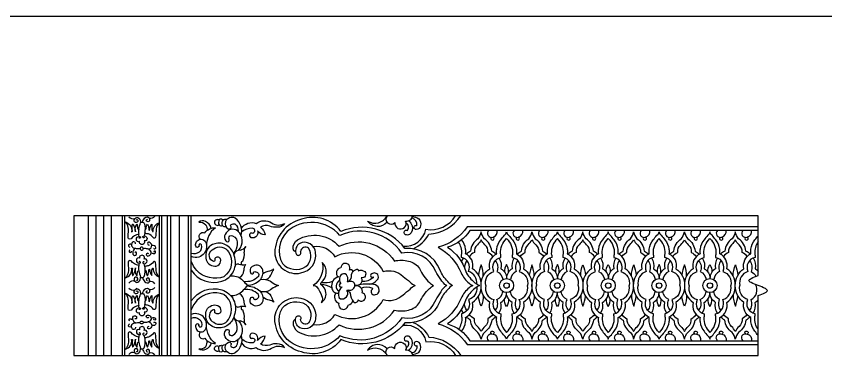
# Model space of a CAD drawing. Extents: x -66030 to 95157, y -13132 to 45879.
# Drawn here: x -54367 to -51468, y 4716 to 5934 of the extents above; entities that cross this region are included whole.
import ezdxf

# ---------------------------------------------------------------- set-up
doc = ezdxf.new("R2010")
doc.units = 0
doc.header["$LTSCALE"] = 100
doc.header["$MEASUREMENT"] = 0
doc.layers.add('3', color=11, linetype='CONTINUOUS')
doc.layers.add('4', color=121, linetype='CONTINUOUS')

# ---------------------------------------------------------------- blocks, each defined once
blk = doc.blocks.new('A$C02685C8B')
at = {"layer": '3'}
for p, q in [((52.9, 0), (52.9, 500)), ((79.2, 500), (79.2, 0)), ((106.9, 0), (106.9, 500)), ((133.1, 500), (133.1, 0)), ((173.9, 0), (173.9, 500)), ((182.7, 0), (182.7, 500)), ((306.6, 0), (306.6, 500)), ((315.3, 0), (315.3, 500)), ((335.7, 0), (335.7, 500)), ((347.4, 0), (347.4, 500)), ((378, 0), (378, 500)), ((410.1, 0), (410.1, 500)), ((420.3, 0), (420.3, 500))]:
    blk.add_line(p, q, dxfattribs=at)
for points in [[(223.9, 484.4, -0.693384), (228.7, 484.5, -0.265826), (228.9, 479.6, -0.637997), (217.6, 478.3, -0.295461), (218.2, 490.1, -0.440104), (233, 491, -0.192472), (239.2, 474.8, -0.192472)], [(246.3, 476.8, -0.172116), (254.5, 492.3, -0.442591), (269.5, 492.7, -0.402652), (267.9, 479.2, -0.480669), (259.4, 482.2, -0.470386), (263.9, 487.2, -0.470386)], [(598.8, 428.7, 0.305125), (577.9, 491.2, 0.43298), (543, 478.9, 0.398256), (552.5, 453.2, 0.597414), (563.4, 460.7, -0.501248), (563.2, 468.5, -0.247026), (576.9, 470.5, -0.248077), (587.9, 444.1)], [(1356, 250, -0.137187), (1338.7, 264.6, -0.116574), (1311.5, 305.2, 0.323048), (1185.5, 383, 0.337725), (955.7, 443.4, 0.326696), (814.5, 487.2, 0.342297), (719.5, 368.2, 0.476694), (812.8, 295.1, 0.401456), (865.6, 368.1, 0.52551), (808.7, 400.9, 0.348428), (794.8, 365.5, 1.227463), (811.3, 371.9, 1.227463)], [(1121.2, 476.3, -0.494696), (1051.7, 480.9, 0.44567), (1121.4, 500, 0.44567)], [(1121.4, 500, 0.97641), (1149.4, 475.4, 1.32103), (1187.9, 480.9, 0.468178), (1212, 500, 0.468178)], [(1178.5, 391.4, 0.391193), (1260.4, 451.2, 0.303425), (1366.8, 500, 0.303425)], [(1211.6, 496.6, -0.131404), (1234.5, 488.9, -0.282916), (1241.4, 464, -0.39467), (1225.5, 450.5, -0.893152), (1223.9, 465.5, -0.269253), (1228, 464.2, 0.40619), (1210, 491.8, 0.40619)], [(1214.4, 381.7, 0.183645), (1270.7, 434.3, 0.238614), (1385.3, 500)], [(2450, 0), (2450, 214, 0.033865), (2475.6, 224.6, 0.043189), (2481.4, 228.7, 0.176583), (2483.3, 232, 0.176583), (2481.4, 235.3, 0.043189), (2475.6, 239.4, 0.033865), (2450, 250, -0.033865), (2424.4, 260.6, -0.043189), (2418.6, 264.7, -0.176583), (2416.7, 268, -0.176583), (2418.6, 271.3, -0.043189), (2424.4, 275.4, -0.033865), (2450, 286), (2450, 500)], [(233.7, 425.5, -0.028481), (232.4, 434.3, 0.166133), (204.7, 417.5, -0.335997), (195.9, 417.7, -0.12508), (195, 435.4, 0.236036), (184.7, 477.8, -0.371097), (206.8, 442.8, 0.129342), (209.5, 444.6, -0.087849), (209.9, 469.2, -0.499858), (212.3, 467.8, -0.099625), (221.2, 441.9, -0.251229), (225.3, 470.9, -0.250216), (226.7, 466.3, 0.052534), (229, 452.5, 0.088641), (232.7, 452.2, -0.075959), (239.2, 474.8, -0.350058), (249.3, 475.5, -0.218741), (254.3, 462.3, -0.056582), (255.9, 450, 0.303492), (259.1, 455, -0.14821), (263.4, 470.1, -0.114918), (268.6, 449.1, 0.265533), (271.3, 447.2, -0.208666), (279.1, 469.9, 0.087712), (281, 444.8, 0.802339), (283.4, 444, -0.333757), (306.6, 474.8, 0.23524), (295.2, 451.9, -0.01263), (292.4, 422.8, -0.505948), (284.6, 420.2, 0.16554), (267, 434.6, -0.083088), (254.7, 437.6, -0.048111), (251.6, 427.5)], [(491.2, 454.7, 0.247973), (471.9, 479.2, 0.302284), (447.1, 476.4, -0.284223), (472.1, 467.5, -0.137292), (477.8, 447.9)], [(547.8, 486.1, 0.181794), (536.9, 485.7, -0.204704), (532.6, 485.1, 0.416698), (520.3, 485.2, -0.261), (518.2, 484.7, 0.332524), (507.9, 483.7, 0.429854), (505.2, 470.4, 0.408436), (520, 466.9, 0.293961), (532.1, 464.6, 0.262891), (543.7, 461.8, 0.262891)], [(599.9, 455.3, -0.359247), (652.6, 471.9, -0.324009), (708.1, 474.1, 0.276425), (754.3, 471.9, -0.268369), (728.2, 458.6, -0.125268), (701.5, 462.7, 0.233214), (668.1, 458.9, -0.208713), (685, 431.2, -0.238875), (658, 446.4, -0.240265), (655.1, 427.9, -0.31033), (634.7, 421.1, -0.346063), (631.1, 436.3, -0.490482), (636.8, 438.2, 0.504234), (648.3, 446.9, 0.378886), (639, 455.4, 0.178619), (600.9, 442.1, 0.178619)], [(1334.9, 250, -0.139113), (1313.7, 272.1, -0.031583), (1295.6, 300.9, 0.362939), (1174.3, 365.5, 0.362335), (952.5, 429.6, 0.418314), (764.2, 443.1, 0.339636), (746.4, 329.1, 0.359566), (830.6, 317.7, 0.376509), (840.5, 384, 0.600544), (811.3, 371.9, 0.600544)], [(1199.7, 482, -0.09732), (1211.4, 463.9, -0.282022), (1201.4, 432.7, -0.230919), (1187.3, 432.1, -0.607667), (1187.9, 448, -0.130518), (1193.9, 447.6, 0.529062), (1189.6, 472.5, 0.529062)], [(452.3, 415.6, -0.844251), (468.5, 438.8, -0.246437), (507.3, 456.8, 0.253596), (475.2, 392.2)], [(590.6, 377.7, 0.42135), (586.1, 445.7, 0.492324), (542.1, 433.3, 0.336297), (544.4, 410.3, 0.699689), (556.3, 411.7, 0.170103), (554.7, 419.1, -0.585669), (568.2, 428.2, -0.371997), (584.3, 397.5, -0.222481), (571.3, 366.3, -0.222481)], [(2450, 460.5), (1408.1, 460.5, -0.182597), (1304.2, 387.3, -0.166962), (1386.6, 295.4, 0.114313), (1415.2, 258.2, 0.079744), (1428.3, 250, 0.079744), (1415.2, 241.8, 0.114313), (1386.6, 204.6, -0.166962), (1304.2, 112.7, -0.182597), (1408.1, 39.5), (2450, 39.5)], [(2450, 447.4), (1417.9, 447.4, -0.182129), (1338, 387, -0.173066), (1403.1, 300.4, 0.113114), (1436.1, 260.1, 0.075619), (1451.8, 250, 0.075619), (1436.1, 239.9, 0.113114), (1403.1, 199.6, -0.173066), (1338, 113, -0.182129), (1417.9, 52.6), (2450, 52.6)], [(1511, 362.3, 0.073463), (1495.9, 373.4, 0.228271), (1469.9, 417.4, -0.121948), (1458.1, 442.3, -0.121948), (1446.4, 417.4, 0.228271), (1420.3, 373.4, 0.073463), (1405.2, 362.3)], [(1485.7, 447.4, 0.838325), (1500.6, 423.4, 0.396108), (1516, 447.4)], [(1576.7, 447.4, 0.838325), (1591.6, 423.4, 0.396108), (1607, 447.4)], [(1587.2, 362.3, -0.073463), (1602.3, 373.4, -0.228271), (1628.4, 417.4, 0.121948), (1640.1, 442.3, 0.121948), (1651.9, 417.4, -0.228271), (1677.9, 373.4, -0.073463), (1693, 362.3)], [(1667.7, 447.4, 0.838325), (1682.6, 423.4, 0.396108), (1698, 447.4)], [(1758.7, 447.4, 0.838325), (1773.6, 423.4, 0.396108), (1789, 447.4)], [(1875, 362.3, 0.073463), (1859.9, 373.4, 0.228271), (1833.9, 417.4, -0.121948), (1822.1, 442.3, -0.121948), (1810.4, 417.4, 0.228271), (1784.3, 373.4, 0.073463), (1769.2, 362.3)], [(1849.7, 447.4, 0.838325), (1864.6, 423.4, 0.396108), (1880, 447.4)], [(1940.7, 447.4, 0.838325), (1955.6, 423.4, 0.396108), (1971, 447.4)], [(1951.2, 362.3, -0.073463), (1966.3, 373.4, -0.228271), (1992.4, 417.4, 0.121948), (2004.1, 442.3, 0.121948), (2015.9, 417.4, -0.228271), (2041.9, 373.4, -0.073463), (2057, 362.3)], [(2031.7, 447.4, 0.838325), (2046.6, 423.4, 0.396108), (2062, 447.4)], [(2122.7, 447.4, 0.838325), (2137.6, 423.4, 0.396108), (2153, 447.4)], [(2133.2, 362.3, -0.073463), (2148.3, 373.4, -0.228271), (2174.4, 417.4, 0.121948), (2186.1, 442.3, 0.121948), (2197.9, 417.4, -0.228271), (2223.9, 373.4, -0.073463), (2239, 362.3)], [(2213.7, 447.4, 0.838325), (2228.6, 423.4, 0.396108), (2244, 447.4)], [(2304.7, 447.4, 0.838325), (2319.6, 423.4, 0.396108), (2335, 447.4)], [(2421, 362.3, 0.073463), (2405.9, 373.4, 0.228271), (2379.9, 417.4, -0.121948), (2368.1, 442.3, -0.121948), (2356.4, 417.4, 0.228271), (2330.3, 373.4, 0.073463), (2315.2, 362.3)], [(2395.7, 447.4, 0.838325), (2410.6, 423.4, 0.396108), (2426, 447.4)], [(221.2, 399, 0.97847), (207.4, 401.1, 0.525034), (218.1, 383.8, 0.053957), (237.1, 382.1)], [(252.8, 421.6, -0.831965), (247.1, 425.1, -0.243251), (253.2, 427.5, -0.369388), (261.9, 418.3, -0.60917), (251.3, 410.6, -0.899518), (238.4, 399.2, -0.511448), (235.6, 407.9, -0.272228), (227.3, 408, -0.435777), (226.7, 422.6, -0.319629), (238.1, 424.5, -0.345594), (238, 420.2, -0.491339), (233.3, 421.1)], [(420.3, 366.1, 0.256485), (449.3, 370.9, 0.330888), (457.5, 396.1, 0.829354), (447.2, 393.3, -0.600694), (448.7, 391.2, -0.687222), (436.3, 390.8, -0.200935), (437.8, 403.6, -0.450772), (463.9, 413.8, -0.311544), (474.5, 385.9, -0.309754), (447.6, 352.2, -0.189969), (420.3, 353.4)], [(793.6, 371.1, -0.30034), (785.1, 380.9, -0.259325), (800.4, 413.9, -0.356202), (949.4, 390.4, -0.374634), (1147.9, 337.7, -0.133853), (1198, 337.5, -0.195867), (1238, 310.9, 0.106674), (1273.2, 260.6, 0.041534), (1287.6, 250)], [(1387.9, 86.6, 0.000325), (1387.9, 86.7, 0.149155), (1402.4, 119.7, 0.082012), (1402.2, 136.2, 0.355139), (1427.4, 189.6, 0.259875), (1458.1, 250, 0.259875), (1427.4, 310.4, 0.355139), (1402.2, 363.8, 0.082012), (1402.4, 380.3, 0.149155), (1387.9, 413.3, 0.000325), (1387.9, 413.4)], [(1500.3, 353.8, 0.099742), (1482.4, 368.8, 0.25076), (1471.5, 395.9, -0.080985), (1458.1, 413.9, -0.080985), (1444.7, 395.9, 0.25076), (1433.8, 368.8, 0.099742), (1415.9, 353.8)], [(1474.4, 250, -0.396355), (1503.4, 300.4, -0.480406), (1528.6, 351, 0.106041), (1527.4, 363.8, -0.216748), (1549.1, 418, -0.216748), (1570.9, 363.8, 0.106041), (1569.6, 351, -0.480406), (1594.8, 300.4, -0.396355), (1623.8, 250)], [(1495.3, 422.3, 0.800709), (1496.3, 413.6, 1.093012), (1500.6, 423.4)], [(1586.3, 422.3, 0.800709), (1587.3, 413.6, 1.093012), (1591.6, 423.4)], [(1597.9, 353.8, -0.099742), (1615.8, 368.8, -0.25076), (1626.7, 395.9, 0.080985), (1640.1, 413.9, 0.080985), (1653.5, 395.9, -0.25076), (1664.4, 368.8, -0.099742), (1682.3, 353.8)], [(1805.8, 250, 0.396355), (1776.8, 300.4, 0.480406), (1751.6, 351, -0.106041), (1752.9, 363.8, 0.216748), (1731.1, 418, 0.216748), (1709.4, 363.8, -0.106041), (1710.6, 351, 0.480406), (1685.4, 300.4, 0.396355), (1656.4, 250)], [(1677.3, 422.3, 0.800709), (1678.3, 413.6, 1.093012), (1682.6, 423.4)], [(1768.3, 422.3, 0.800709), (1769.3, 413.6, 1.093012), (1773.6, 423.4)], [(1864.3, 353.8, 0.099742), (1846.4, 368.8, 0.25076), (1835.5, 395.9, -0.080985), (1822.1, 413.9, -0.080985), (1808.7, 395.9, 0.25076), (1797.8, 368.8, 0.099742), (1779.9, 353.8)], [(1838.4, 250, -0.396355), (1867.4, 300.4, -0.480406), (1892.6, 351, 0.106041), (1891.4, 363.8, -0.216748), (1913.1, 418, -0.216748), (1934.9, 363.8, 0.106041), (1933.6, 351, -0.480406), (1958.8, 300.4, -0.396355), (1987.8, 250)], [(1859.3, 422.3, 0.800709), (1860.3, 413.6, 1.093012), (1864.6, 423.4)], [(1950.3, 422.3, 0.800709), (1951.3, 413.6, 1.093012), (1955.6, 423.4)], [(1961.9, 353.8, -0.099742), (1979.8, 368.8, -0.25076), (1990.7, 395.9, 0.080985), (2004.1, 413.9, 0.080985), (2017.5, 395.9, -0.25076), (2028.4, 368.8, -0.099742), (2046.3, 353.8)], [(2169.8, 250, 0.396355), (2140.8, 300.4, 0.480406), (2115.6, 351, -0.106041), (2116.9, 363.8, 0.216748), (2095.1, 418, 0.216748), (2073.4, 363.8, -0.106041), (2074.6, 351, 0.480406), (2049.4, 300.4, 0.396355), (2020.4, 250)], [(2041.3, 422.3, 0.800709), (2042.3, 413.6, 1.093012), (2046.6, 423.4)], [(2132.3, 422.3, 0.800709), (2133.3, 413.6, 1.093012), (2137.6, 423.4)], [(2143.9, 353.8, -0.099742), (2161.8, 368.8, -0.25076), (2172.7, 395.9, 0.080985), (2186.1, 413.9, 0.080985), (2199.5, 395.9, -0.25076), (2210.4, 368.8, -0.099742), (2228.3, 353.8)], [(2202.4, 250, -0.396355), (2231.4, 300.4, -0.480406), (2256.6, 351, 0.106041), (2255.4, 363.8, -0.216748), (2277.1, 418, -0.216748), (2298.9, 363.8, 0.106041), (2297.6, 351, -0.480406), (2322.8, 300.4, -0.396355), (2351.8, 250)], [(2223.3, 422.3, 0.800709), (2224.3, 413.6, 1.093012), (2228.6, 423.4)], [(2314.3, 422.3, 0.800709), (2315.3, 413.6, 1.093012), (2319.6, 423.4)], [(2410.3, 353.8, 0.099742), (2392.4, 368.8, 0.25076), (2381.5, 395.9, -0.080985), (2368.1, 413.9, -0.080985), (2354.7, 395.9, 0.25076), (2343.8, 368.8, 0.099742), (2325.9, 353.8)], [(2450, 71.7, -0.050597), (2438.3, 86.7, -0.149155), (2423.8, 119.7, -0.082012), (2424, 136.2, -0.355139), (2398.9, 189.6, -0.259875), (2368.1, 250, -0.259875), (2398.9, 310.4, -0.355139), (2424, 363.8, -0.082012), (2423.8, 380.3, -0.149155), (2438.3, 413.3, -0.050597), (2450, 428.3)], [(2450, 407.4, 0.165244), (2437.4, 363.8, -0.106041), (2438.6, 351, 0.480406), (2413.4, 300.4, 0.396355), (2384.4, 250)], [(2405.3, 422.3, 0.800709), (2406.3, 413.6, 1.093012), (2410.6, 423.4)], [(206.4, 396.1, 0.541268), (195.7, 395.2, 0.350997), (200.1, 386.8, 0.350997)], [(220.7, 383.3, 0.324114), (210.8, 366.5, 0.553961), (221.2, 358.3, 0.359035), (224.8, 364.9, 0.934643), (218.1, 367.7, 0.934643)], [(268.2, 363.6, 0.493457), (260.2, 363.6, 0.733552), (267, 355.8, 0.291555), (277.2, 366.6, 0.246161), (269.5, 379.7, -0.002585), (256.9, 382.3, 0.045022), (248.6, 381.8)], [(269.5, 379.7, 0.32958), (279, 394.4, 0.307819), (269.7, 404.7, 0.258899), (264.9, 403.9, 0.268034), (265.1, 398.3, 0.348174), (269.2, 395, 0.348174)], [(287.8, 383.6, 1.104075), (288.5, 381.3, 0.475919), (293.7, 385.5, 0.313844), (289.1, 392.6, 0.104279), (279, 393.1)], [(420.3, 304.9, 0.330914), (530, 265.2, 0.433737), (574.1, 357.4, 0.427694), (504.2, 399.7, 0.359554), (472.1, 353.9, 0.380002), (498.5, 320.2, 0.61625), (524.8, 346.5, 0.484735), (504.8, 347.1, -0.236275), (503, 337.3, -0.267055), (496.2, 337.9, -0.62532), (500.8, 381.4, -0.431212), (554, 371.1, -0.400368), (537.4, 281.8, -0.292849), (440, 303.6, -0.079354), (420.3, 336.7)], [(857.4, 389.3, -0.314643), (934.5, 353.3, -0.411629), (1107.9, 300.1, -0.277436), (1178.4, 282.9, -0.008804), (1204.1, 262.3, 0.116006), (1222.5, 250, 0.116006)], [(1442.7, 255, 0.362045), (1412.8, 300.4, 0.480406), (1387.6, 351, -0.106041), (1388.9, 363.8, 0.15736), (1377.4, 405.6)], [(200.1, 376.6, 1.123186), (204.1, 369.3, 0.650133), (206.4, 372.6, 0.650133)], [(252.8, 333.8, 0.831965), (247.1, 330.4, 0.243251), (253.2, 327.9, 0.369388), (261.9, 337.1, 0.60917), (251.3, 344.8, 0.899518), (238.4, 356.2, 0.511448), (235.6, 347.6, 0.272228), (227.3, 347.5, 0.435777), (226.7, 332.8, 0.319629), (238.1, 331, 0.345594), (238, 335.2, 0.491339), (233.3, 334.3)], [(277.2, 366.9, 0.209999), (290, 365.1, 0.429371), (292.1, 372.6, 0.87925), (286.8, 369, 0.87925)], [(1394.6, 348.7, 0.083684), (1387.9, 334.7, 0.083684)], [(1521.6, 348.7, -0.217874), (1528.8, 310.4, -0.266443), (1549.1, 275.4, -0.140808)], [(1576.6, 348.7, 0.217874), (1569.4, 310.4, 0.266443), (1549.1, 275.4, 0.140808)], [(1703.6, 348.7, -0.217874), (1710.8, 310.4, -0.266443), (1731.1, 275.4, -0.140808)], [(1758.6, 348.7, 0.217874), (1751.4, 310.4, 0.266443), (1731.1, 275.4, 0.140808)], [(1885.6, 348.7, -0.217874), (1892.8, 310.4, -0.266443), (1913.1, 275.4, -0.140808)], [(1940.6, 348.7, 0.217874), (1933.4, 310.4, 0.266443), (1913.1, 275.4, 0.140808)], [(2067.6, 348.7, -0.217874), (2074.8, 310.4, -0.266443), (2095.1, 275.4, -0.140808)], [(2122.6, 348.7, 0.217874), (2115.4, 310.4, 0.266443), (2095.1, 275.4, 0.140808)], [(2249.6, 348.7, -0.217874), (2256.8, 310.4, -0.266443), (2277.1, 275.4, -0.140808)], [(2304.6, 348.7, 0.217874), (2297.4, 310.4, 0.266443), (2277.1, 275.4, 0.140808)], [(2431.6, 348.7, -0.217874), (2438.8, 310.4, -0.091253), (2450, 300.8, -0.091253)], [(233.7, 329.9, 0.028481), (232.4, 321.2, -0.166133), (204.7, 337.9, 0.335997), (195.9, 337.7, 0.12508), (195, 320, -0.236036), (184.7, 277.6, 0.371097), (206.8, 312.6, -0.129342), (209.5, 310.8, 0.087849), (209.9, 286.3, 0.499858), (212.3, 287.7, 0.099625), (221.2, 313.5, 0.251229), (225.3, 284.5, 0.250216), (226.7, 289.1, -0.052534), (229, 302.9, -0.088641), (232.7, 303.2, 0.075959), (239.2, 280.6, 0.350058), (249.3, 279.9, 0.218741), (254.3, 293.2, 0.056582), (255.9, 305.4, -0.303492), (259.1, 300.4, 0.14821), (263.4, 285.3, 0.114918), (268.6, 306.3, -0.265533), (271.3, 308.2, 0.208666), (279.1, 285.6, -0.087712), (281, 310.7, -0.802339), (283.4, 311.5, 0.333757), (306.6, 280.6, -0.23524), (295.2, 303.6, 0.01263), (292.4, 332.7, 0.505948), (284.6, 335.3, -0.16554), (267, 320.8, 0.083088), (254.7, 317.9, 0.048111), (251.6, 327.9)], [(621.1, 251.4, 0.181873), (665.9, 269.3, 0.259846), (676.2, 305.9, 0.502107), (641.6, 319.9, 0.474184), (634.1, 292.6, 0.605564), (643.7, 297.4, -0.41393), (651.9, 298.7, -0.554792), (660.5, 282, -0.24366), (608.5, 264.4, -0.24366)], [(999.9, 300.9, 0.530987), (986.6, 305.2, 1.287718), (956.2, 313.3, 0.685762), (946.9, 281.3, 0.386862), (923.4, 242.4, 0.418802), (946.1, 222.7, 0.418802)], [(1407.4, 339.2, 0.199908), (1398.7, 312.8, 0.199908)], [(1465.6, 284.2, 0.114139), (1457.9, 323.6, 0.057097), (1448.6, 287.8, 0.057097)], [(1508.8, 339.2, -0.294393), (1514.3, 300.4, -0.255013), (1535.4, 271.3, -0.255013)], [(1556, 297.8, 0.165826), (1549.1, 324.9, 0.165826), (1542.2, 297.8)], [(1589.4, 339.2, 0.294393), (1584, 300.4, 0.255013), (1562.8, 271.3, 0.255013)], [(1647.6, 284.2, 0.114139), (1639.9, 323.6, 0.057097), (1630.6, 287.8, 0.057097)], [(1690.8, 339.2, -0.294393), (1696.3, 300.4, -0.255013), (1717.4, 271.3, -0.255013)], [(1738, 297.8, 0.165826), (1731.1, 324.9, 0.165826), (1724.2, 297.8)], [(1771.4, 339.2, 0.294393), (1766, 300.4, 0.255013), (1744.8, 271.3, 0.255013)], [(1814.6, 284.2, -0.114139), (1822.3, 323.6, -0.057097), (1831.6, 287.8, -0.057097)], [(1872.8, 339.2, -0.294393), (1878.3, 300.4, -0.255013), (1899.4, 271.3, -0.255013)], [(1906.2, 297.8, -0.165826), (1913.1, 324.9, -0.165826), (1920, 297.8)], [(1953.4, 339.2, 0.294393), (1948, 300.4, 0.255013), (1926.8, 271.3, 0.255013)], [(1996.6, 284.2, -0.114139), (2004.3, 323.6, -0.057097), (2013.6, 287.8, -0.057097)], [(2054.8, 339.2, -0.294393), (2060.3, 300.4, -0.255013), (2081.4, 271.3, -0.255013)], [(2102, 297.8, 0.165826), (2095.1, 324.9, 0.165826), (2088.2, 297.8)], [(2135.4, 339.2, 0.294393), (2130, 300.4, 0.255013), (2108.8, 271.3, 0.255013)], [(2193.6, 284.2, 0.114139), (2185.9, 323.6, 0.057097), (2176.6, 287.8, 0.057097)], [(2236.8, 339.2, -0.294393), (2242.3, 300.4, -0.255013), (2263.4, 271.3, -0.255013)], [(2270.2, 297.8, -0.165826), (2277.1, 324.9, -0.165826), (2284, 297.8)], [(2317.4, 339.2, 0.294393), (2312, 300.4, 0.255013), (2290.8, 271.3, 0.255013)], [(2360.6, 284.2, -0.114139), (2368.3, 323.6, -0.057097), (2377.6, 287.8, -0.057097)], [(2418.8, 339.2, -0.294393), (2424.3, 300.4, -0.169297), (2441.9, 283.1, -0.169297)], [(688.9, 271.7, 0.204832), (709, 294.4, -0.161297), (714.2, 305.5, 0.236275), (715.2, 309.5, -0.130152), (700.3, 301.7, 0.161674), (676.9, 291.5)], [(980.1, 263.6, 0.231627), (994.4, 281.3, -0.374671), (1010.6, 307.9, -0.606208), (1019, 303.3, -0.275706), (1041.4, 299.8, -0.751704), (1028.3, 277.8, -0.74429), (1006.7, 252)], [(1057.4, 255, 0.214516), (1086.2, 270.3, 0.343952), (1087.7, 289.2, 0.475985), (1063.8, 289.5, 0.28294), (1062.7, 282.1, 0.272035), (1071, 280.7, -0.460281), (1071.5, 278, -0.177361), (1030.8, 264.2)], [(223.9, 271.1, 0.693384), (228.7, 271, 0.265826), (228.9, 275.8, 0.637997), (217.6, 277.1, 0.295461), (218.2, 265.3, 0.440104), (233, 264.4, 0.192472), (239.2, 280.6, 0.192472)], [(246.3, 278.6, 0.172116), (254.5, 263.1, 0.442591), (269.5, 262.7, 0.402652), (267.9, 276.2, 0.480669), (259.4, 273.3, 0.470386), (263.9, 268.3, 0.470386)], [(560.8, 285, -0.204649), (600.2, 272.7, -0.022098), (616.5, 255.6, 0.100956), (623.5, 250)], [(668.2, 271.9, -0.191612), (704, 265.6, 0.062665), (725.1, 252.5, -0.035494), (732.1, 250, -0.035494), (725.1, 247.5, 0.062665), (704, 234.4, -0.191612), (668.2, 228.1)], [(223.9, 228.9, -0.693384), (228.7, 229, -0.265826), (228.9, 224.2, -0.637997), (217.6, 222.9, -0.295461), (218.2, 234.7, -0.440104), (233, 235.6, -0.192472), (239.2, 219.4, -0.192472)], [(246.3, 221.4, -0.172116), (254.5, 236.9, -0.442591), (269.5, 237.3, -0.402652), (267.9, 223.8, -0.480669), (259.4, 226.7, -0.470386), (263.9, 231.7, -0.470386)], [(420.3, 195.1, -0.330914), (530, 234.8, -0.433737), (574.1, 142.6, -0.427694), (504.2, 100.3, -0.359554), (472.1, 146.1, -0.380002), (498.5, 179.8, -0.61625), (524.8, 153.5, -0.484735), (504.8, 152.9, 0.236275), (503, 162.7, 0.267055), (496.2, 162.1, 0.62532), (500.8, 118.6, 0.431212), (554, 128.9, 0.400368), (537.4, 218.2, 0.292849), (440, 196.4, 0.079354), (420.3, 163.3)], [(560.8, 215, 0.204649), (600.2, 227.3, 0.022098), (616.5, 244.4, -0.100956), (623.5, 250)], [(621.1, 248.6, -0.181873), (665.9, 230.7, -0.259846), (676.2, 194.1, -0.502107), (641.6, 180.1, -0.474184), (634.1, 207.4, -0.605564), (643.7, 202.6, 0.41393), (651.9, 201.3, 0.554792), (660.5, 218, 0.24366), (608.5, 235.6, 0.24366)], [(1356, 250, 0.137187), (1338.7, 235.4, 0.116574), (1311.5, 194.8, -0.323048), (1185.5, 117, -0.337725), (955.7, 56.6, -0.326696), (814.5, 12.8, -0.342297), (719.5, 131.8, -0.476694), (812.8, 204.9, -0.401456), (865.6, 131.9, -0.52551), (808.7, 99.1, -0.348428), (794.8, 134.5, -1.227463), (811.3, 128.1, -1.227463)], [(1334.9, 250, 0.139113), (1313.7, 227.9, 0.031583), (1295.6, 199.1, -0.362939), (1174.3, 134.5, -0.362335), (952.5, 70.4, -0.418314), (764.2, 56.9, -0.339636), (746.4, 170.9, -0.359566), (830.6, 182.3, -0.376509), (840.5, 116, -0.600544), (811.3, 128.1, -0.600544)], [(793.6, 128.9, 0.30034), (785.1, 119.1, 0.259325), (800.4, 86.1, 0.356202), (949.4, 109.6, 0.374634), (1147.9, 162.3, 0.133853), (1198, 162.5, 0.195867), (1238, 189.1, -0.106674), (1273.2, 239.4, -0.041534), (1287.6, 250)], [(857.4, 110.7, 0.314643), (934.5, 146.7, 0.411629), (1107.9, 199.9, 0.277436), (1178.4, 217.1, 0.008804), (1204.1, 237.7, -0.116006), (1222.5, 250, -0.116006)], [(979, 233.6, -0.094736), (988.9, 223.1, 0.143286), (1001.6, 191.2, 0.624422), (1018, 199.5, 1.417554), (1032.3, 223.5, 0.562306), (1005.9, 248.8, 0.562306)], [(1029.1, 240.1, -0.23949), (1068.8, 240.8, -0.33481), (1065, 232.9, 0.705031), (1080.2, 217.5, 0.382387), (1093.5, 234.1, 0.294286), (1080, 252.2, 0.099363), (1021.2, 252.3)], [(1442.7, 245, -0.362045), (1412.8, 199.6, -0.480406), (1387.6, 149, 0.106041), (1388.9, 136.2, -0.15736), (1377.4, 94.4)], [(1474.4, 250, 0.396355), (1503.4, 199.6, 0.480406), (1528.6, 149, -0.106041), (1527.4, 136.2, 0.216748), (1549.1, 82, 0.216748), (1570.9, 136.2, -0.106041), (1569.6, 149, 0.480406), (1594.8, 199.6, 0.396355), (1623.8, 250)], [(1805.8, 250, -0.396355), (1776.8, 199.6, -0.480406), (1751.6, 149, 0.106041), (1752.9, 136.2, -0.216748), (1731.1, 82, -0.216748), (1709.4, 136.2, 0.106041), (1710.6, 149, -0.480406), (1685.4, 199.6, -0.396355), (1656.4, 250)], [(1838.4, 250, 0.396355), (1867.4, 199.6, 0.480406), (1892.6, 149, -0.106041), (1891.4, 136.2, 0.216748), (1913.1, 82, 0.216748), (1934.9, 136.2, -0.106041), (1933.6, 149, 0.480406), (1958.8, 199.6, 0.396355), (1987.8, 250)], [(2169.8, 250, -0.396355), (2140.8, 199.6, -0.480406), (2115.6, 149, 0.106041), (2116.9, 136.2, -0.216748), (2095.1, 82, -0.216748), (2073.4, 136.2, 0.106041), (2074.6, 149, -0.480406), (2049.4, 199.6, -0.396355), (2020.4, 250)], [(2202.4, 250, 0.396355), (2231.4, 199.6, 0.480406), (2256.6, 149, -0.106041), (2255.4, 136.2, 0.216748), (2277.1, 82, 0.216748), (2298.9, 136.2, -0.106041), (2297.6, 149, 0.480406), (2322.8, 199.6, 0.396355), (2351.8, 250)], [(2450, 92.6, -0.165244), (2437.4, 136.2, 0.106041), (2438.6, 149, -0.480406), (2413.4, 199.6, -0.396355), (2384.4, 250)], [(2418.8, 160.8, 0.294393), (2424.3, 199.6, 0.451977), (2439.8, 253.7, 0.255013)], [(233.7, 170.1, -0.028481), (232.4, 178.8, 0.166133), (204.7, 162.1, -0.335997), (195.9, 162.3, -0.12508), (195, 180, 0.236036), (184.7, 222.4, -0.371097), (206.8, 187.4, 0.129342), (209.5, 189.2, -0.087849), (209.9, 213.7, -0.499858), (212.3, 212.3, -0.099625), (221.2, 186.5, -0.251229), (225.3, 215.5, -0.250216), (226.7, 210.9, 0.052534), (229, 197.1, 0.088641), (232.7, 196.8, -0.075959), (239.2, 219.4, -0.350058), (249.3, 220.1, -0.218741), (254.3, 206.8, -0.056582), (255.9, 194.6, 0.303492), (259.1, 199.6, -0.14821), (263.4, 214.7, -0.114918), (268.6, 193.7, 0.265533), (271.3, 191.8, -0.208666), (279.1, 214.4, 0.087712), (281, 189.3, 0.802339), (283.4, 188.5, -0.333757), (306.6, 219.4, 0.23524), (295.2, 196.4, -0.01263), (292.4, 167.3, -0.505948), (284.6, 164.7, 0.16554), (267, 179.2, -0.083088), (254.7, 182.1, -0.048111), (251.6, 172.1)], [(688.9, 228.3, -0.204832), (709, 205.6, 0.161297), (714.2, 194.5, -0.236275), (715.2, 190.5, 0.130152), (700.3, 198.3, -0.161674), (676.9, 208.5)], [(939.1, 223.3, 0.573978), (949, 187.6, 1.154183), (981.7, 180.4, 0.296695), (998.6, 195.4, 0.296695)], [(1465.6, 215.8, -0.114139), (1457.9, 176.4, -0.057097), (1448.6, 212.2, -0.057097)], [(1508.8, 160.8, 0.294393), (1514.3, 199.6, 0.255013), (1535.4, 228.7, 0.255013)], [(1521.6, 151.3, 0.217874), (1528.8, 189.6, 0.266443), (1549.1, 224.6, 0.140808)], [(1576.6, 151.3, -0.217874), (1569.4, 189.6, -0.266443), (1549.1, 224.6, -0.140808)], [(1589.4, 160.8, -0.294393), (1584, 199.6, -0.255013), (1562.8, 228.7, -0.255013)], [(1647.6, 215.8, -0.114139), (1639.9, 176.4, -0.057097), (1630.6, 212.2, -0.057097)], [(1690.8, 160.8, 0.294393), (1696.3, 199.6, 0.255013), (1717.4, 228.7, 0.255013)], [(1703.6, 151.3, 0.217874), (1710.8, 189.6, 0.266443), (1731.1, 224.6, 0.140808)], [(1758.6, 151.3, -0.217874), (1751.4, 189.6, -0.266443), (1731.1, 224.6, -0.140808)], [(1771.4, 160.8, -0.294393), (1766, 199.6, -0.255013), (1744.8, 228.7, -0.255013)], [(1814.6, 215.8, 0.114139), (1822.3, 176.4, 0.057097), (1831.6, 212.2, 0.057097)], [(1872.8, 160.8, 0.294393), (1878.3, 199.6, 0.255013), (1899.4, 228.7, 0.255013)], [(1885.6, 151.3, 0.217874), (1892.8, 189.6, 0.266443), (1913.1, 224.6, 0.140808)], [(1940.6, 151.3, -0.217874), (1933.4, 189.6, -0.266443), (1913.1, 224.6, -0.140808)], [(1953.4, 160.8, -0.294393), (1948, 199.6, -0.255013), (1926.8, 228.7, -0.255013)], [(1996.6, 215.8, 0.114139), (2004.3, 176.4, 0.057097), (2013.6, 212.2, 0.057097)], [(2054.8, 160.8, 0.294393), (2060.3, 199.6, 0.255013), (2081.4, 228.7, 0.255013)], [(2067.6, 151.3, 0.217874), (2074.8, 189.6, 0.266443), (2095.1, 224.6, 0.140808)], [(2122.6, 151.3, -0.217874), (2115.4, 189.6, -0.266443), (2095.1, 224.6, -0.140808)], [(2135.4, 160.8, -0.294393), (2130, 199.6, -0.255013), (2108.8, 228.7, -0.255013)], [(2193.6, 215.8, -0.114139), (2185.9, 176.4, -0.057097), (2176.6, 212.2, -0.057097)], [(2236.8, 160.8, 0.294393), (2242.3, 199.6, 0.255013), (2263.4, 228.7, 0.255013)], [(2249.6, 151.3, 0.217874), (2256.8, 189.6, 0.266443), (2277.1, 224.6, 0.140808)], [(2304.6, 151.3, -0.217874), (2297.4, 189.6, -0.266443), (2277.1, 224.6, -0.140808)], [(2317.4, 160.8, -0.294393), (2312, 199.6, -0.255013), (2290.8, 228.7, -0.255013)], [(2360.6, 215.8, 0.114139), (2368.3, 176.4, 0.057097), (2377.6, 212.2, 0.057097)], [(1407.4, 160.8, -0.199908), (1398.7, 187.2, -0.199908)], [(1556, 202.2, -0.165826), (1549.1, 175.1, -0.165826), (1542.2, 202.2)], [(1738, 202.2, -0.165826), (1731.1, 175.1, -0.165826), (1724.2, 202.2)], [(1906.2, 202.2, 0.165826), (1913.1, 175.1, 0.165826), (1920, 202.2)], [(2102, 202.2, -0.165826), (2095.1, 175.1, -0.165826), (2088.2, 202.2)], [(2270.2, 202.2, 0.165826), (2277.1, 175.1, 0.165826), (2284, 202.2)], [(2431.6, 151.3, 0.217874), (2438.8, 189.6, 0.091253), (2450, 199.2, 0.091253)], [(252.8, 166.2, -0.831965), (247.1, 169.6, -0.243251), (253.2, 172.1, -0.369388), (261.9, 162.9, -0.60917), (251.3, 155.2, -0.899518), (238.4, 143.8, -0.511448), (235.6, 152.4, -0.272228), (227.3, 152.5, -0.435777), (226.7, 167.2, -0.319629), (238.1, 169, -0.345594), (238, 164.8, -0.491339), (233.3, 165.7)], [(420.3, 133.9, -0.256485), (449.3, 129.1, -0.330888), (457.5, 103.9, -0.829354), (447.2, 106.7, 0.600694), (448.7, 108.8, 0.687222), (436.3, 109.2, 0.200935), (437.8, 96.4, 0.450772), (463.9, 86.2, 0.311544), (474.5, 114.1, 0.309754), (447.6, 147.8, 0.189969), (420.3, 146.6)], [(1394.6, 151.3, -0.083684), (1387.9, 165.3, -0.083684)], [(1500.3, 146.2, -0.099742), (1482.4, 131.2, -0.25076), (1471.5, 104.1, 0.080985), (1458.1, 86.1, 0.080985), (1444.7, 104.1, -0.25076), (1433.8, 131.2, -0.099742), (1415.9, 146.2)], [(1597.9, 146.2, 0.099742), (1615.8, 131.2, 0.25076), (1626.7, 104.1, -0.080985), (1640.1, 86.1, -0.080985), (1653.5, 104.1, 0.25076), (1664.4, 131.2, 0.099742), (1682.3, 146.2)], [(1864.3, 146.2, -0.099742), (1846.4, 131.2, -0.25076), (1835.5, 104.1, 0.080985), (1822.1, 86.1, 0.080985), (1808.7, 104.1, -0.25076), (1797.8, 131.2, -0.099742), (1779.9, 146.2)], [(1961.9, 146.2, 0.099742), (1979.8, 131.2, 0.25076), (1990.7, 104.1, -0.080985), (2004.1, 86.1, -0.080985), (2017.5, 104.1, 0.25076), (2028.4, 131.2, 0.099742), (2046.3, 146.2)], [(2143.9, 146.2, 0.099742), (2161.8, 131.2, 0.25076), (2172.7, 104.1, -0.080985), (2186.1, 86.1, -0.080985), (2199.5, 104.1, 0.25076), (2210.4, 131.2, 0.099742), (2228.3, 146.2)], [(2410.3, 146.2, -0.099742), (2392.4, 131.2, -0.25076), (2381.5, 104.1, 0.080985), (2368.1, 86.1, 0.080985), (2354.7, 104.1, -0.25076), (2343.8, 131.2, -0.099742), (2325.9, 146.2)], [(200.1, 123.4, -1.123186), (204.1, 130.7, -0.650133), (206.4, 127.4, -0.650133)], [(221.2, 101, -0.97847), (207.4, 98.9, -0.525034), (218.1, 116.2, -0.053957), (237.1, 117.9)], [(220.7, 116.7, -0.324114), (210.8, 133.5, -0.553961), (221.2, 141.7, -0.359035), (224.8, 135.1, -0.934643), (218.1, 132.3, -0.934643)], [(268.2, 136.4, -0.493457), (260.2, 136.4, -0.733552), (267, 144.2, -0.291555), (277.2, 133.4, -0.246161), (269.5, 120.3, 0.002585), (256.9, 117.7, -0.045022), (248.6, 118.2)], [(269.5, 120.3, -0.32958), (279, 105.6, -0.307819), (269.7, 95.3, -0.258899), (264.9, 96.1, -0.268034), (265.1, 101.7, -0.348174), (269.2, 105, -0.348174)], [(277.2, 133.1, -0.209999), (290, 134.9, -0.429371), (292.1, 127.4, -0.87925), (286.8, 131, -0.87925)], [(287.8, 116.4, -1.104075), (288.5, 118.7, -0.475919), (293.7, 114.5, -0.313844), (289.1, 107.4, -0.104279), (279, 106.9)], [(590.6, 122.3, -0.42135), (586.1, 54.3, -0.492324), (542.1, 66.7, -0.336297), (544.4, 89.7, -0.699689), (556.3, 88.3, -0.170103), (554.7, 80.9, 0.585669), (568.2, 71.8, 0.371997), (584.3, 102.5, 0.222481), (571.3, 133.7, 0.222481)], [(1214.4, 118.3, -0.183645), (1270.7, 65.7, -0.238614), (1385.3, 0)], [(1511, 137.7, -0.073463), (1495.9, 126.6, -0.228271), (1469.9, 82.6, 0.121948), (1458.1, 57.7, 0.121948), (1446.4, 82.6, -0.228271), (1420.3, 126.6, -0.073463), (1405.2, 137.7)], [(1587.2, 137.7, 0.073463), (1602.3, 126.6, 0.228271), (1628.4, 82.6, -0.121948), (1640.1, 57.7, -0.121948), (1651.9, 82.6, 0.228271), (1677.9, 126.6, 0.073463), (1693, 137.7)], [(1875, 137.7, -0.073463), (1859.9, 126.6, -0.228271), (1833.9, 82.6, 0.121948), (1822.1, 57.7, 0.121948), (1810.4, 82.6, -0.228271), (1784.3, 126.6, -0.073463), (1769.2, 137.7)], [(1951.2, 137.7, 0.073463), (1966.3, 126.6, 0.228271), (1992.4, 82.6, -0.121948), (2004.1, 57.7, -0.121948), (2015.9, 82.6, 0.228271), (2041.9, 126.6, 0.073463), (2057, 137.7)], [(2133.2, 137.7, 0.073463), (2148.3, 126.6, 0.228271), (2174.4, 82.6, -0.121948), (2186.1, 57.7, -0.121948), (2197.9, 82.6, 0.228271), (2223.9, 126.6, 0.073463), (2239, 137.7)], [(2421, 137.7, -0.073463), (2405.9, 126.6, -0.228271), (2379.9, 82.6, 0.121948), (2368.1, 57.7, 0.121948), (2356.4, 82.6, -0.228271), (2330.3, 126.6, -0.073463), (2315.2, 137.7)], [(206.4, 103.9, -0.541268), (195.7, 104.8, -0.350997), (200.1, 113.2, -0.350997)], [(252.8, 78.4, 0.831965), (247.1, 74.9, 0.243251), (253.2, 72.5, 0.369388), (261.9, 81.7, 0.60917), (251.3, 89.4, 0.899518), (238.4, 100.8, 0.511448), (235.6, 92.1, 0.272228), (227.3, 92, 0.435777), (226.7, 77.4, 0.319629), (238.1, 75.5, 0.345594), (238, 79.8, 0.491339), (233.3, 78.9)], [(452.3, 84.4, 0.844251), (468.5, 61.2, 0.246437), (507.3, 43.2, -0.253596), (475.2, 107.8)], [(1178.5, 108.6, -0.391193), (1260.4, 48.8, -0.303425), (1366.8, 0, -0.303425)], [(1495.3, 77.7, -0.800709), (1496.3, 86.4, -1.093012), (1500.6, 76.6)], [(1586.3, 77.7, -0.800709), (1587.3, 86.4, -1.093012), (1591.6, 76.6)], [(1677.3, 77.7, -0.800709), (1678.3, 86.4, -1.093012), (1682.6, 76.6)], [(1768.3, 77.7, -0.800709), (1769.3, 86.4, -1.093012), (1773.6, 76.6)], [(1859.3, 77.7, -0.800709), (1860.3, 86.4, -1.093012), (1864.6, 76.6)], [(1950.3, 77.7, -0.800709), (1951.3, 86.4, -1.093012), (1955.6, 76.6)], [(2041.3, 77.7, -0.800709), (2042.3, 86.4, -1.093012), (2046.6, 76.6)], [(2132.3, 77.7, -0.800709), (2133.3, 86.4, -1.093012), (2137.6, 76.6)], [(2223.3, 77.7, -0.800709), (2224.3, 86.4, -1.093012), (2228.6, 76.6)], [(2314.3, 77.7, -0.800709), (2315.3, 86.4, -1.093012), (2319.6, 76.6)], [(2405.3, 77.7, -0.800709), (2406.3, 86.4, -1.093012), (2410.6, 76.6)], [(233.7, 74.5, 0.028481), (232.4, 65.7, -0.166133), (204.7, 82.5, 0.335997), (195.9, 82.3, 0.12508), (195, 64.6, -0.236036), (184.7, 22.2, 0.371097), (206.8, 57.2, -0.129342), (209.5, 55.4, 0.087849), (209.9, 30.8, 0.499858), (212.3, 32.2, 0.099625), (221.2, 58.1, 0.251229), (225.3, 29.1, 0.250216), (226.7, 33.7, -0.052534), (229, 47.5, -0.088641), (232.7, 47.8, 0.075959), (239.2, 25.2, 0.350058), (249.3, 24.5, 0.218741), (254.3, 37.7, 0.056582), (255.9, 50, -0.303492), (259.1, 45, 0.14821), (263.4, 29.9, 0.114918), (268.6, 50.9, -0.265533), (271.3, 52.8, 0.208666), (279.1, 30.1, -0.087712), (281, 55.2, -0.802339), (283.4, 56, 0.333757), (306.6, 25.2, -0.23524), (295.2, 48.1, 0.01263), (292.4, 77.2, 0.505948), (284.6, 79.8, -0.16554), (267, 65.4, 0.083088), (254.7, 62.4, 0.048111), (251.6, 72.5)], [(598.8, 71.3, -0.305125), (577.9, 8.8, -0.43298), (543, 21.1, -0.398256), (552.5, 46.8, -0.597414), (563.4, 39.3, 0.501248), (563.2, 31.5, 0.247026), (576.9, 29.5, 0.248077), (587.9, 55.9)], [(599.9, 44.7, 0.359247), (652.6, 28.1, 0.324009), (708.1, 25.9, -0.276425), (754.3, 28.1, 0.268369), (728.2, 41.4, 0.125268), (701.5, 37.3, -0.233214), (668.1, 41.1, 0.208713), (685, 68.8, 0.238875), (658, 53.6, 0.240265), (655.1, 72.1, 0.31033), (634.7, 78.9, 0.346063), (631.1, 63.7, 0.490482), (636.8, 61.8, -0.504234), (648.3, 53.1, -0.378886), (639, 44.6, -0.178619), (600.9, 57.9, -0.178619)], [(1199.7, 18, 0.09732), (1211.4, 36.1, 0.282022), (1201.4, 67.3, 0.230919), (1187.3, 67.9, 0.607667), (1187.9, 52, 0.130518), (1193.9, 52.4, -0.529062), (1189.6, 27.5, -0.529062)], [(1485.7, 52.6, -0.838325), (1500.6, 76.6, -0.396108), (1516, 52.6)], [(1576.7, 52.6, -0.838325), (1591.6, 76.6, -0.396108), (1607, 52.6)], [(1667.7, 52.6, -0.838325), (1682.6, 76.6, -0.396108), (1698, 52.6)], [(1758.7, 52.6, -0.838325), (1773.6, 76.6, -0.396108), (1789, 52.6)], [(1849.7, 52.6, -0.838325), (1864.6, 76.6, -0.396108), (1880, 52.6)], [(1940.7, 52.6, -0.838325), (1955.6, 76.6, -0.396108), (1971, 52.6)], [(2031.7, 52.6, -0.838325), (2046.6, 76.6, -0.396108), (2062, 52.6)], [(2122.7, 52.6, -0.838325), (2137.6, 76.6, -0.396108), (2153, 52.6)], [(2213.7, 52.6, -0.838325), (2228.6, 76.6, -0.396108), (2244, 52.6)], [(2304.7, 52.6, -0.838325), (2319.6, 76.6, -0.396108), (2335, 52.6)], [(2395.7, 52.6, -0.838325), (2410.6, 76.6, -0.396108), (2426, 52.6)], [(491.2, 45.3, -0.247973), (471.9, 20.8, -0.302284), (447.1, 23.6, 0.284223), (472.1, 32.5, 0.137292), (477.8, 52.1)], [(547.8, 13.9, -0.181794), (536.9, 14.3, 0.204704), (532.6, 14.9, -0.416698), (520.3, 14.8, 0.261), (518.2, 15.3, -0.332524), (507.9, 16.3, -0.429854), (505.2, 29.6, -0.408436), (520, 33.1, -0.293961), (532.1, 35.4, -0.262891), (543.7, 38.2, -0.262891)], [(1121.2, 23.7, 0.494696), (1051.7, 19.1, -0.44567), (1121.4, 0, -0.44567)], [(1121.4, 0, -0.97641), (1149.4, 24.6, -1.32103), (1187.9, 19.1, -0.468178), (1212, 0, -0.468178)], [(1211.6, 3.4, 0.131404), (1234.5, 11.1, 0.282916), (1241.4, 36, 0.39467), (1225.5, 49.5, 0.893152), (1223.9, 34.5, 0.269253), (1228, 35.8, -0.40619), (1210, 8.2, -0.40619)], [(223.9, 15.6, 0.693384), (228.7, 15.5, 0.265826), (228.9, 20.4, 0.637997), (217.6, 21.7, 0.295461), (218.2, 9.9, 0.440104), (233, 9, 0.192472), (239.2, 25.2, 0.192472)], [(246.3, 23.2, 0.172116), (254.5, 7.7, 0.442591), (269.5, 7.3, 0.402652), (267.9, 20.8, 0.480669), (259.4, 17.8, 0.470386), (263.9, 12.8, 0.470386)]]:
    blk.add_lwpolyline(points, format="xyb", dxfattribs=at)
for points in [[(1640.1, 250, -0.259875), (1609.4, 189.6, -0.355139), (1584.2, 136.2, -0.082012), (1584.4, 119.7, -0.149155), (1569.9, 86.7, -0.056659), (1556.6, 70.1, 0.213192), (1549.1, 57.7, 0.213192), (1541.6, 70.1, -0.056659), (1528.3, 86.7, -0.149155), (1513.8, 119.7, -0.082012), (1514, 136.2, -0.355139), (1488.9, 189.6, -0.259875), (1458.1, 250, -0.259875), (1488.9, 310.4, -0.355139), (1514, 363.8, -0.082012), (1513.8, 380.3, -0.149155), (1528.3, 413.3, -0.056659), (1541.6, 429.9, 0.213192), (1549.1, 442.3, 0.213192), (1556.6, 429.9, -0.056659), (1569.9, 413.3, -0.149155), (1584.4, 380.3, -0.082012), (1584.2, 363.8, -0.355139), (1609.4, 310.4, -0.259875)], [(1640.1, 250, -0.259875), (1670.9, 310.4, -0.355139), (1696, 363.8, -0.082012), (1695.8, 380.3, -0.149155), (1710.3, 413.3, -0.056659), (1723.6, 429.9, 0.213192), (1731.1, 442.3, 0.213192), (1738.6, 429.9, -0.056659), (1751.9, 413.3, -0.149155), (1766.4, 380.3, -0.082012), (1766.2, 363.8, -0.355139), (1791.4, 310.4, -0.259875), (1822.1, 250, -0.259875), (1791.4, 189.6, -0.355139), (1766.2, 136.2, -0.082012), (1766.4, 119.7, -0.149155), (1751.9, 86.7, -0.056659), (1738.6, 70.1, 0.213192), (1731.1, 57.7, 0.213192), (1723.6, 70.1, -0.056659), (1710.3, 86.7, -0.149155), (1695.8, 119.7, -0.082012), (1696, 136.2, -0.355139), (1670.9, 189.6, -0.259875)], [(2004.1, 250, 0.259875), (1973.4, 310.4, 0.355139), (1948.2, 363.8, 0.082012), (1948.4, 380.3, 0.149155), (1933.9, 413.3, 0.056659), (1920.6, 429.9, -0.213192), (1913.1, 442.3, -0.213192), (1905.6, 429.9, 0.056659), (1892.3, 413.3, 0.149155), (1877.8, 380.3, 0.082012), (1878, 363.8, 0.355139), (1852.9, 310.4, 0.259875), (1822.1, 250, 0.259875), (1852.9, 189.6, 0.355139), (1878, 136.2, 0.082012), (1877.8, 119.7, 0.149155), (1892.3, 86.7, 0.056659), (1905.6, 70.1, -0.213192), (1913.1, 57.7, -0.213192), (1920.6, 70.1, 0.056659), (1933.9, 86.7, 0.149155), (1948.4, 119.7, 0.082012), (1948.2, 136.2, 0.355139), (1973.4, 189.6, 0.259875)], [(2004.1, 250, -0.259875), (2034.9, 310.4, -0.355139), (2060, 363.8, -0.082012), (2059.8, 380.3, -0.149155), (2074.3, 413.3, -0.056659), (2087.6, 429.9, 0.213192), (2095.1, 442.3, 0.213192), (2102.6, 429.9, -0.056659), (2115.9, 413.3, -0.149155), (2130.4, 380.3, -0.082012), (2130.2, 363.8, -0.355139), (2155.4, 310.4, -0.259875), (2186.1, 250, -0.259875), (2155.4, 189.6, -0.355139), (2130.2, 136.2, -0.082012), (2130.4, 119.7, -0.149155), (2115.9, 86.7, -0.056659), (2102.6, 70.1, 0.213192), (2095.1, 57.7, 0.213192), (2087.6, 70.1, -0.056659), (2074.3, 86.7, -0.149155), (2059.8, 119.7, -0.082012), (2060, 136.2, -0.355139), (2034.9, 189.6, -0.259875)], [(2368.1, 250, 0.259875), (2337.4, 310.4, 0.355139), (2312.2, 363.8, 0.082012), (2312.4, 380.3, 0.149155), (2297.9, 413.3, 0.056659), (2284.6, 429.9, -0.213192), (2277.1, 442.3, -0.213192), (2269.6, 429.9, 0.056659), (2256.3, 413.3, 0.149155), (2241.8, 380.3, 0.082012), (2242, 363.8, 0.355139), (2216.9, 310.4, 0.259875), (2186.1, 250, 0.259875), (2216.9, 189.6, 0.355139), (2242, 136.2, 0.082012), (2241.8, 119.7, 0.149155), (2256.3, 86.7, 0.056659), (2269.6, 70.1, -0.213192), (2277.1, 57.7, -0.213192), (2284.6, 70.1, 0.056659), (2297.9, 86.7, 0.149155), (2312.4, 119.7, 0.082012), (2312.2, 136.2, 0.355139), (2337.4, 189.6, 0.259875)], [(238.8, 378.6, 0.595162), (248.5, 380.8, 0.585616), (241.5, 386.8, 0.669983)], [(856.6, 250, -0.298507), (871.1, 243.2, -0.077273), (886.7, 214.6, -0.272062), (885.9, 189.8, 0.291229), (902.7, 223.9, 0.238582), (884.7, 253.5, -0.196328), (885.2, 261, 0.462786), (889.2, 332, -0.310773)], [(976.8, 232.1, -0.034423), (981.2, 234.9, 0.42244), (1004.3, 244.2, 0.494528), (995.1, 265, 0.01085), (980.1, 263.6, 0.078099), (981, 273.3, 0.293248), (971.3, 292, 0.393152), (952.6, 282.4, 0.25455), (955.6, 255.9, 0.422976), (950.5, 254, 0.310177), (952.1, 246.7, 0.32475), (960.4, 245.6, 0.260617), (948, 215, 0.46649), (958.8, 202, 0.279292), (980, 215.2, 0.238784)], [(238.8, 121.4, -0.595162), (248.5, 119.2, -0.585616), (241.5, 113.2, -0.669983)]]:
    blk.add_lwpolyline(points, format="xyb", close=True, dxfattribs=at)
for centre, radius in [((1549.1, 250), 25.4), ((1731.1, 250), 25.4), ((1913.1, 250), 25.4), ((2095.1, 250), 25.4), ((2277.1, 250), 25.4), ((1549.1, 250), 9.78), ((1731.1, 250), 9.78), ((1913.1, 250), 9.78), ((2095.1, 250), 9.78), ((2277.1, 250), 9.78)]:
    blk.add_circle(centre, radius, dxfattribs=at)
for centre, radius, start, end in [((211.5, 506.4), 17.4, 214.6616, 293.4208), ((274.3, 509.8), 18.9, 257.9539, 324.0702), ((538.8, 475.7), 20.8, 152.6703, 205.2189), ((546.5, 473.4), 16.9, 136.9991, 211.4828), ((270.8, 442.6), 39.3, 165.8662, 192.2327), ((158.8, 453), 97.1, 350.8407, 358.2165), ((587.1, 411.1), 35.8, 284.7312, 323.9088), ((630.5, 374.6), 21.2, 133.3585, 194.7211), ((593.9, 354.1), 22.5, 84.1724, 159.4789), ((552.1, 362.9), 58.3, 333.8625, 6.2373), ((270.8, 312.8), 39.3, 167.7673, 194.1338), ((588.3, 310.5), 16.3, 81.9059, 127.5268), ((604.4, 367.2), 42.8, 251.0966, 284.2648), ((605.4, 330.5), 6.83, 97.9325, 242.3014), ((634.8, 308.2), 26.4, 138.5142, 189.336), ((158.8, 302.4), 97.1, 1.7835, 9.1593), ((581.3, 303.8), 27.4, 292.7377, 0.2655), ((211.5, 249.1), 17.4, 66.5792, 145.3384), ((211.5, 249.1), 17.4, 34.6616, 47.692), ((274.3, 245.6), 18.9, 35.9298, 102.0461), ((895.8, 361.7), 101.2, 263.9807, 288.1062), ((963.2, 247.9), 24.3, 120.9653, 234.0731), ((211.5, 250.9), 17.4, 214.6616, 293.4208), ((211.5, 250.9), 17.4, 312.308, 325.3384), ((274.3, 254.4), 18.9, 257.9539, 324.0702), ((884.1, 178.9), 74.6, 58.276, 89.5819), ((581.3, 196.2), 27.4, 359.7345, 67.2623), ((270.8, 187.2), 39.3, 165.8662, 192.2327), ((158.8, 197.6), 97.1, 350.8407, 358.2165), ((588.3, 189.5), 16.3, 232.4732, 278.0941), ((604.4, 132.8), 42.8, 75.7352, 108.9034), ((605.4, 169.5), 6.83, 117.6986, 262.0675), ((634.8, 191.8), 26.4, 170.664, 221.4858), ((552.1, 137.1), 58.3, 353.7627, 26.1375), ((593.9, 145.9), 22.5, 200.5211, 275.8276), ((587.1, 88.9), 35.8, 36.0912, 75.2688), ((630.5, 125.4), 21.2, 165.2789, 226.6415), ((270.8, 57.4), 39.3, 167.7673, 194.1338), ((158.8, 47), 97.1, 1.7835, 9.1593), ((538.8, 24.3), 20.8, 154.7811, 207.3297), ((546.5, 26.6), 16.9, 148.5172, 223.0009), ((211.5, -6.4), 17.4, 66.5792, 145.3384), ((274.3, -9.8), 18.9, 35.9298, 102.0461)]:
    blk.add_arc(centre, radius, start, end, dxfattribs=at)
at = {"layer": '4'}
blk.add_lwpolyline([(2450, 500), (0, 500), (0, 0), (2450, 0)], dxfattribs=at)

msp = doc.modelspace()

# ---------------------------------------------------------------- linework, layer by layer
at = {"layer": '3', "color": 2}
msp.add_line((-61048.5, 5934.5), (9054, 5934.5), dxfattribs=at)

# ---------------------------------------------------------------- block references
at = {"layer": '4'}
msp.add_blockref('A$C02685C8B', (-54160.5, 4720.7), dxfattribs=at)

doc.saveas('drawing.dxf')
